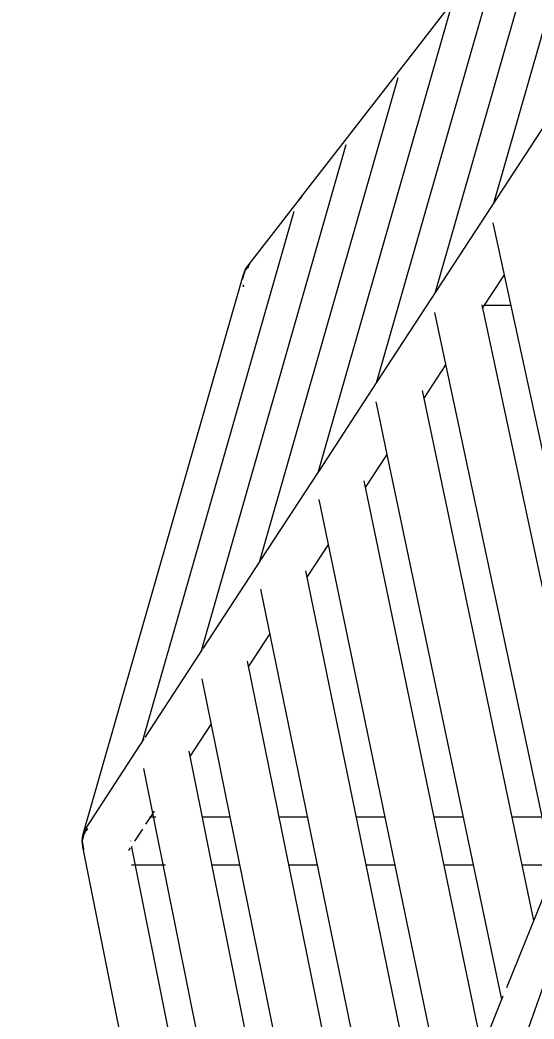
# Model space of a CAD drawing. Header units: millimetres. Extents: x 886808 to 1650903, y -1008069 to 230892.
# Drawn here: x 1014289 to 1014610, y -509093 to -508469 of the extents above; entities that cross this region are included whole.
import ezdxf
from ezdxf.xclip import XClip

# ---------------------------------------------------------------- set-up
doc = ezdxf.new("R2010")
doc.units = ezdxf.units.MM
doc.header["$XCLIPFRAME"] = 0
doc.layers.get('0').update_dxf_attribs({"lineweight": 0})
doc.layers.add('A_Dim', color=8, linetype='Continuous', lineweight=5)
doc.styles.add('TIÊU ĐỀ', font='arial.ttf', dxfattribs={"height": 230})
doc.dimstyles.new('1-100', dxfattribs={"dimtxt": 230, "dimasz": 150, "dimexe": 150, "dimexo": 300, "dimgap": 90, "dimtad": 1, "dimdec": 0, "dimrnd": 5, "dimzin": 0, "dimtxsty": 'TIÊU ĐỀ', "dimblk": 'ARCHTICK', "dimcen": 100, "dimdle": 120, "dimclrd": 256, "dimclre": 256, "dimclrt": 2, "dimadec": 0, "dimazin": 0, "dimtfac": 1, "dimtdec": 0, "dimtix": 1, "dimtmove": 1, "dimatfit": 3, "dimldrblk": 'OPEN30', "dimfxl": 900, "dimtolj": 1, "dimtzin": 0, "dimlwd": 13, "dimlwe": 13, "dimarcsym": 1})

# ---------------------------------------------------------------- blocks, each defined once
blk = doc.blocks.new('_ArchTick')
at = {"color": 0, "linetype": 'ByBlock', "const_width": 0.15}
blk.add_lwpolyline([(-0.5, -0.5), (0.5, 0.5)], dxfattribs=at)
blk = doc.blocks.new('*D746')
at = {"layer": 'A_Dim', "lineweight": 13, "transparency": 16777216}
for p, q in [((1013607.93, -512617.13), (1013607.93, -508177.13)), ((1013654.86, -508297.13), (1013457.93, -508297.13)), ((1014374.12, -512497.13), (1013457.93, -512497.13))]:
    blk.add_line(p, q, dxfattribs=at)
at = {"layer": 'Defpoints', "color": 0, "transparency": 16777216}
for p in [(1013607.93, -508297.13), (1013954.86, -508297.13), (1014674.12, -512497.13)]:
    blk.add_point(p, dxfattribs=at)
at = {"layer": 'A_Dim', "lineweight": 13, "transparency": 16777216, "xscale": 150, "yscale": 150, "zscale": 150}
for p, rotation in [((1013607.93, -508297.13), 90), ((1013607.93, -512497.13), 270)]:
    blk.add_blockref('_ArchTick', p, dxfattribs=dict(at, rotation=rotation))
at = {"layer": 'A_Dim', "color": 2, "transparency": 16777216, "insert": (1013400.49, -510397.13), "char_height": 230, "attachment_point": 5, "rotation": 90, "style": 'TIÊU ĐỀ'}
blk.add_mtext('\\A1;4200', dxfattribs=at)
blk = doc.blocks.new('_Open30')
at = {"color": 0, "linetype": 'ByBlock', "lineweight": -2}
for p, q in [((-1, 0.2679), (0, 0)), ((0, 0), (-1, -0.2679)), ((0, 0), (-1, 0))]:
    blk.add_line(p, q, dxfattribs=at)
blk = doc.blocks.new('A$C14C457CE')
for p, q in [((10057.9, 1414), (9987.68, 1659.46)), ((10094.5, 1357.92), (10020.17, 1617.73)), ((10131.08, 1301.86), (10052.65, 1576)), ((10112.93, 1501.85), (10081.37, 1542.68)), ((10167.64, 1245.83), (10085.13, 1534.26)), ((10113.06, 1501.75), (10112.93, 1501.85)), ((10113.74, 1500.88), (10113.06, 1501.75)), ((10179.84, 1415.63), (10113.74, 1500.88)), ((10204.2, 1189.82), (10117.6, 1492.5)), ((10131.08, 1301.86), (10021.33, 1470.05)), ((10240.74, 1133.82), (10150.07, 1450.74)), ((10180.14, 1415.27), (10177.7, 1418.18)), ((10180.16, 1415.22), (10180.14, 1415.27)), ((10211.86, 1374.3), (10180.16, 1415.22)), ((10277.26, 1077.84), (10182.53, 1409)), ((9987.87, 1076.58), (10058.33, 1401.77)), ((10211.86, 1374.3), (10210.27, 1376.15)), ((10210.66, 1375.31), (10210.9, 1375.13)), ((10210.9, 1375.13), (10211.66, 1374.14)), ((10211, 1373.63), (10211.27, 1373.84)), ((10211.66, 1374.14), (10211.86, 1374.3)), ((10211.66, 1374.14), (10212.88, 1372.57)), ((10211.7, 1374.18), (10212.88, 1372.57)), ((10212.71, 1373.23), (10211.86, 1374.3)), ((10213.17, 1372.19), (10212.71, 1373.23)), ((10064.92, 1348.36), (10051.28, 1369.25)), ((10212.88, 1372.57), (10213.17, 1372.19)), ((10213.17, 1372.19), (10214.54, 1368.78)), ((10214.27, 1369.77), (10213.17, 1372.19)), ((10213.56, 1370.82), (10214.28, 1368.97)), ((10214.54, 1368.78), (10214.27, 1369.77)), ((10214.28, 1368.97), (10214.4, 1367.89)), ((10214.54, 1368.78), (10214.77, 1366.61)), ((10314.53, 1019.28), (10214.54, 1368.78)), ((10214.39, 1362.95), (10214.27, 1362.19)), ((10214.49, 1362.59), (10214.36, 1361.87)), ((10065.37, 1350.48), (10000.39, 1045.81)), ((10047.13, 1350.11), (10064.38, 1350.11)), ((10064.96, 1348.29), (10064.92, 1348.36)), ((10020.37, 996.66), (10094.85, 1345.84)), ((10101.48, 1292.32), (10087.88, 1313.17)), ((10167.05, 1246.69), (10131.08, 1301.86)), ((10032.84, 965.99), (10102.47, 1297.02)), ((10130.36, 1285.08), (10131.36, 1289.9)), ((10124.47, 1257.1), (10130.36, 1285.08)), ((10052.88, 916.73), (10124.47, 1257.1)), ((10138, 1236.36), (10124.47, 1257.1)), ((10167.64, 1245.83), (10167.05, 1246.69)), ((10203.15, 1191.41), (10167.64, 1245.83)), ((10065.27, 886.25), (10138.9, 1240.68)), ((10085.42, 836.69), (10166.93, 1229.03)), ((10174.52, 1180.39), (10161.04, 1201.05)), ((10239.37, 1135.91), (10203.43, 1190.99)), ((10097.71, 806.47), (10175.34, 1184.37)), ((9941.6, 1167.26), (10063.8, 820.94)), ((10117.97, 756.66), (10203.49, 1172.98)), ((10211.05, 1124.42), (10197.71, 1144.86)), ((10275.67, 1080.28), (10239.82, 1135.22)), ((10130.16, 726.67), (10211.79, 1128.06)), ((10150.51, 676.65), (10240.04, 1116.91)), ((10247.58, 1068.44), (10234.31, 1088.77)), ((10312.56, 1023.75), (10276.21, 1079.45)), ((10162.62, 646.84), (10248.25, 1071.77)), ((10183.04, 596.63), (10276.58, 1060.84)), ((10027.6, 1030.55), (10046.42, 1030.55)), ((10076.82, 1030.55), (10095.25, 1030.55)), ((10125.62, 1030.55), (10143.75, 1030.55)), ((10174.23, 1030.55), (10191.96, 1030.55)), ((10222.47, 1030.55), (10239.94, 1030.55)), ((10268.94, 1030.55), (10270.22, 1030.55)), ((10270.71, 1032.99), (10269.73, 1034.49)), ((10270.48, 1030.55), (10272.91, 1030.55)), ((10275.17, 1026.16), (10270.91, 1032.69)), ((10312.17, 1023.5), (10311.74, 1023.21)), ((10312.23, 1023.53), (10312.39, 1023.64)), ((10312.25, 1023.83), (10313.17, 1022.64)), ((10282.09, 1015.55), (10277.19, 1023.05)), ((10311.7, 1023.19), (10311.74, 1023.21)), ((10311.74, 1023.21), (10312.59, 1022.27)), ((10312.59, 1022.27), (10312.7, 1022.05)), ((10312.85, 1021.77), (10314.24, 1019.03)), ((10313.17, 1022.64), (10314.53, 1019.28)), ((10314.24, 1019.03), (10314.93, 1015.55)), ((10314.53, 1019.28), (10314.54, 1019.22)), ((10314.54, 1019.22), (10314.93, 1015.55)), ((10315.06, 1015.71), (10314.54, 1019.22)), ((10195.09, 567.01), (10283.99, 1011.9)), ((10214.45, 511.44), (10314.53, 1011.93)), ((10214.62, 511.94), (10314.53, 1011.93)), ((10283.99, 1011.9), (10284.05, 1012.08)), ((10284.12, 1012.43), (10284.05, 1012.08)), ((10284.79, 1015.75), (10284.75, 1015.55)), ((10285.91, 1009.7), (10284.75, 1011.47)), ((10314.59, 1012.08), (10313.89, 1010.38)), ((10314.29, 1011.89), (10314.12, 1011.53)), ((10314.93, 1015.55), (10314.29, 1011.89)), ((10314.57, 1012.12), (10315.06, 1015.71)), ((10314.57, 1012.12), (10314.59, 1012.08)), ((10314.93, 1015.55), (10314.66, 1012.76)), ((10286.05, 1010.41), (10286.04, 1010.43)), ((10049.86, 924.14), (10019.3, 999.3)), ((10021.21, 1000.55), (10040.11, 1000.55)), ((10070.51, 1000.55), (10089.02, 1000.55)), ((10119.39, 1000.55), (10137.58, 1000.55)), ((10168.07, 1000.55), (10185.86, 1000.55)), ((10216.37, 1000.55), (10233.9, 1000.55)), ((10262.9, 1000.55), (10264.18, 1000.55)), ((10264.43, 1000.55), (10281.72, 1000.55)), ((10282.57, 1000.55), (10284.08, 1000.55)), ((10082.26, 844.48), (10051.99, 918.91))]:
    blk.add_line(p, q)

msp = doc.modelspace()

# ---------------------------------------------------------------- block references
at = {"layer": 'A_Dim', "transparency": 33554636}
ref = msp.add_blockref('A$C14C457CE', (1024642.53, -509997.13), dxfattribs=dict(at, xscale=-1))
XClip(ref).set_block_clipping_path([(7946.8262406772, -441.4141993674), (10608.649371153, 4022.528169149)])

# ---------------------------------------------------------------- dimensions: what is measured, and where the dimension line sits
dim = msp.add_linear_dim(base=(1013607.93, -508297.13), p1=(1014674.12, -512497.13), p2=(1013954.86, -508297.13), angle=90, dimstyle='1-100', override={"dimscale": 1}, dxfattribs=at)
dim.commit()
dim.dimension.update_dxf_attribs({"geometry": '*D746', "text_midpoint": (1013400.49, -510397.13)})

doc.saveas('drawing.dxf')
